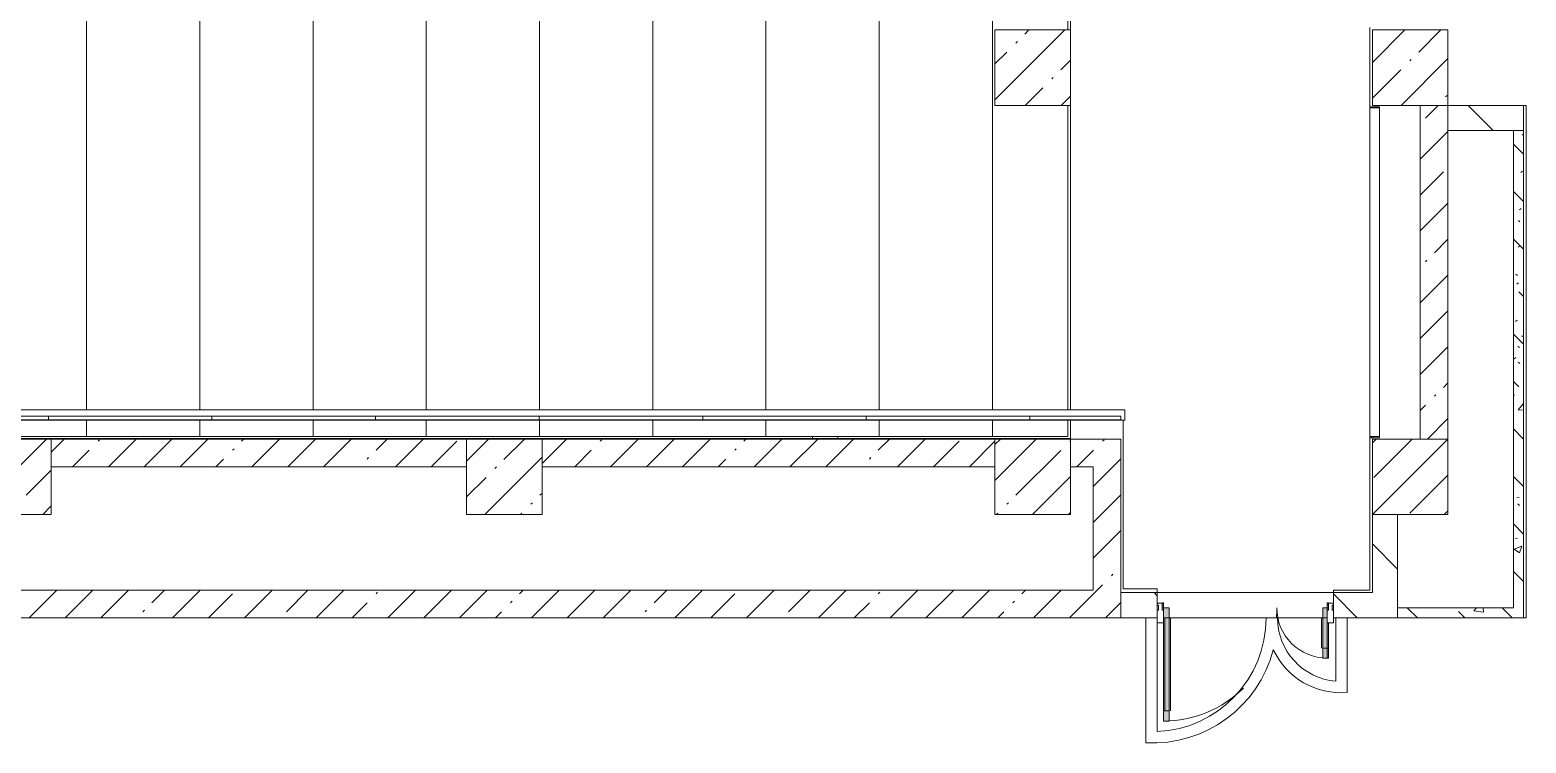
# Model space of a CAD drawing. Header units: millimetres. Extents: x 81609 to 272668, y -8553 to 29000.
# Drawn here: x 167998 to 179889, y 12785 to 18450 of the extents above; entities that cross this region are included whole.
import ezdxf

# ---------------------------------------------------------------- set-up
doc = ezdxf.new("R2010")
doc.units = ezdxf.units.MM
doc.linetypes.add('200_ШТРИХ__ш1_п0_6_', pattern=[160, 100, -60])
for name, color, linetype, lineweight, true_color in [('A-DETL-GENF-3', 7, 'Continuous', 5, 0xe2e2e2), ('A-DETL-GENF-5', 7, 'Continuous', 5, 0xaaaaaa), ('A-DOOR-5', 7, 'Continuous', 5, 0xaaaaaa), ('A-FLOR-1', 7, 'Continuous', 5, 0xaaaaaa), ('A-WALL-PATT-1', 7, 'Continuous', 5, 0x787878), ('I-WALL-5', 7, 'Continuous', 5, 0x787878)]:
    doc.layers.add(name, color=color, linetype=linetype, lineweight=lineweight, true_color=true_color)
for name, color, linetype, lineweight in [('A-DETL-MBND-1', 7, '200_ШТРИХ__ш1_п0_6_', 9), ('A-GLAZ-CWMG-2', 7, 'Continuous', 5), ('A-WALL', 7, 'Continuous', 9), ('A-WALL-2', 7, 'Continuous', 5), ('I-WALL-3', 7, 'Continuous', 5), ('S-COLS-1', 7, 'Continuous', 5), ('S-STRS-2', 7, 'Continuous', 5)]:
    doc.layers.add(name, color=color, linetype=linetype, lineweight=lineweight)
pattern_1 = [(45, (145658, 0), (-285.123, 285.123), []), (45, (145943.1, 0), (-285.123, 285.123), [504.031, -100.806, 16.764, -84.042])]
pattern_2 = [(135, (145658, 0), (-353.5534, -353.5534), [])]
pattern_3 = [(135, (145658, 0), (-377.171, -377.171), [533.4, -88.9, 17.78, -88.9]), (135, (145658, 376.94), (-377.171, -377.171), []), (50, (145658, 0), (637.6445, -55.7866), [66.675, -733.425]), (355, (145658, 0), (-123.349, 668.699), [53.34, -586.74]), (100.451, (145711.1, -4.65), (514.299, 612.908), [56.665, -623.315]), (46.184, (145658, 177.8), (948.776, -147.15), [100.012, -1100.137]), (96.636, (145737.05, 165.5), (830.91, 865.997), [84.998, -934.973]), (351.184, (145658, 177.8), (830.918, 865.988), [80.01, -880.11]), (21, (145746.9, 133.35), (530.6506, -357.928), [66.675, -733.425]), (326, (145746.9, 133.35), (216.308, 644.658), [53.34, -586.74]), (71.451, (145791.1, 103.5), (746.96, 286.724), [56.665, -623.315]), (37.5, (145657.99, 0), (10.8105, 295.9426), [16.764, -562.864, 16.764, -578.866, -588.962]), (37.5, (145657.99, 0), (10.8105, 295.9426), [-1175.258, 16.764, -572.198]), (7.5, (145658, 0), (233.8692, 350.6318), [16.764, -322.834, 16.764, -549.529, -224.472]), (7.5, (145658, 0), (233.8692, 350.6318), [-905.891, 16.764, -207.708]), (327.5, (145459.74, 0), (474.5678, -20.0513), [16.764, -205.486, 16.764, -676.656, -920.115]), (327.5, (145459.74, 0), (474.5678, -20.0513), [-915.67, 16.764, -903.351]), (317.5, (145370.84, 0), (518.452, 88.9934), [16.764, -272.161, 16.764, -443.738, -653.415]), (317.5, (145370.84, 0), (518.452, 88.9934), [-749.427, 16.764, -636.651])]

# ---------------------------------------------------------------- blocks, each defined once
blk = doc.blocks.new('BSC_Колонна _Прямоугольная - 600х600-V214-2_9_3_птичка')
at = {"layer": 'S-COLS-1'}
h = blk.add_hatch(dxfattribs=at)
h.set_pattern_fill('FP_74', color=256, style=0, pattern_type=2)
h.set_pattern_definition([(45, (-26110, -14900), (-285.123, 285.123), []), (45, (-25824.88, -14900), (-285.123, 285.123), [504.031, -100.806, 16.764, -84.042])])
h.paths.add_polyline_path([(-300, -300), (300, -300), (300, 300), (-300, 300)])
for p, q in [((300, 300), (-300, 300)), ((-300, 300), (-300, -300)), ((300, -300), (300, 300)), ((-300, -300), (300, -300))]:
    blk.add_line(p, q, dxfattribs=at)
blk = doc.blocks.new('BSC_Колонна _Прямоугольная - 600х600-V245-2_9_3_птичка')
at = {"layer": 'S-COLS-1'}
h = blk.add_hatch(dxfattribs=at)
h.set_pattern_fill('FP_101', color=256, style=0, pattern_type=2)
h.set_pattern_definition([(45, (-33310, -18150), (-285.123, 285.123), []), (45, (-33024.88, -18150), (-285.123, 285.123), [504.031, -100.806, 16.764, -84.042])])
h.paths.add_polyline_path([(-300, -300), (300, -300), (300, 300), (-300, 300), (-300, 12)])
for p, q in [((300, 300), (-300, 300)), ((-300, 300), (-300, -300)), ((300, -300), (300, 300)), ((-300, -300), (300, -300))]:
    blk.add_line(p, q, dxfattribs=at)
blk = doc.blocks.new('BSC_Колонна _Прямоугольная - 600х600-V255-2_9_3_птичка')
at = {"layer": 'S-COLS-1'}
h = blk.add_hatch(dxfattribs=at)
h.set_pattern_fill('FP_105', color=256, style=0, pattern_type=2)
h.set_pattern_definition([(45, (-33310, -14900), (-285.123, 285.123), []), (45, (-33024.88, -14900), (-285.123, 285.123), [504.031, -100.806, 16.764, -84.042])])
h.paths.add_polyline_path([(-300, -300), (300, -300), (300, 300), (-300, 300), (-300, -208)])
for p, q in [((300, 300), (-300, 300)), ((-300, 300), (-300, -300)), ((300, -300), (300, 300)), ((-300, -300), (300, -300))]:
    blk.add_line(p, q, dxfattribs=at)
blk = doc.blocks.new('BSC_Колонна _Прямоугольная - 600х600-V266-2_9_3_птичка')
at = {"layer": 'S-COLS-1'}
h = blk.add_hatch(dxfattribs=at)
h.set_pattern_fill('FP_111', color=256, style=0, pattern_type=2)
h.set_pattern_definition([(45, (-30310, -14900), (-285.123, 285.123), []), (45, (-30024.88, -14900), (-285.123, 285.123), [504.031, -100.806, 16.764, -84.042])])
h.paths.add_polyline_path([(-300, -300), (300, -300), (300, 300), (-300, 300)])
for p, q in [((300, 300), (-300, 300)), ((-300, 300), (-300, -300)), ((300, -300), (300, 300)), ((-300, -300), (300, -300))]:
    blk.add_line(p, q, dxfattribs=at)
blk = doc.blocks.new('BSC_Колонна _Прямоугольная - 600х600-V297-2_9_3_птичка')
at = {"layer": 'S-COLS-1'}
h = blk.add_hatch(dxfattribs=at)
h.set_pattern_fill('FP_136', color=256, style=0, pattern_type=2)
h.set_pattern_definition([(45, (-22210, -14900), (-285.123, 285.123), []), (45, (-21924.88, -14900), (-285.123, 285.123), [504.031, -100.806, 16.764, -84.042])])
h.paths.add_polyline_path([(-300, -300), (300, -300), (300, 300), (-300, 300)])
for p, q in [((300, 300), (-300, 300)), ((-300, 300), (-300, -300)), ((300, -300), (300, 300)), ((-300, -300), (300, -300))]:
    blk.add_line(p, q, dxfattribs=at)
blk = doc.blocks.new('Прямоугольный импост - Импост структурный с накладкой - 160мм Темный-32479175-2_9_3_птичка')
at = {"layer": 'A-GLAZ-CWMG-2'}
for p, q in [((-50, 40), (-50, 140)), ((-50, 140), (0, 140)), ((0, 140), (0, 40)), ((-40, 40), (-50, 40)), ((-50, -17), (-50, 0)), ((-50, 0), (-40, 0)), ((-40, 0), (-40, 40)), ((-10, 40), (-10, 0)), ((0, 40), (-10, 40)), ((-10, 0), (0, 0)), ((0, 0), (0, -17)), ((0, -17), (-50, -17))]:
    blk.add_line(p, q, dxfattribs=at)
blk = doc.blocks.new('Дверь_Витражная_остекление_ - Д-39_л_ Актовый-32481803-2_9_3_птичка')
at = {"layer": 'A-DETL-GENF-3'}
for points in [[(605, 920), (605, 20), (650, 20), (650, 920)], [(-660, 420), (-660, 140), (-650, 140), (-650, 40), (-660, 40), (-660, 20), (-615, 20), (-615, 420)]]:
    blk.add_hatch(color=256, dxfattribs=at).paths.add_polyline_path(points)
at = {"layer": 'A-DETL-GENF-5'}
for p, q in [((596, 840), (596, 100)), ((650, 920), (605, 920)), ((605, 920), (605, 20)), ((650, 920), (605, 920)), ((605, 920), (605, 20)), ((650, 840), (605, 840)), ((640, 840), (640, 100)), ((650, 920), (650, 140)), ((650, 140), (650, 920)), ((-660, 420), (-615, 420)), ((-660, 420), (-660, 140)), ((-615, 420), (-660, 420)), ((-660, 420), (-660, 140)), ((-615, 420), (-615, 20)), ((-615, 20), (-615, 420)), ((-660, 340), (-615, 340)), ((-650, 340), (-650, 140)), ((-606, 340), (-606, 100)), ((-650, 100), (-615, 100)), ((-615, 20), (-650, 20)), ((-650, 20), (-615, 20)), ((650, 100), (605, 100)), ((605, 20), (650, 20)), ((605, 20), (650, 20)), ((650, 40), (650, 20)), ((650, 20), (650, 40))]:
    blk.add_line(p, q, dxfattribs=at)
at = {"layer": 'A-DOOR-5'}
for p, q in [((650, 920), (650, 140)), ((-650, 420), (-650, 140)), ((-650, 20), (-660, 20)), ((-660, 20), (-660, -20)), ((-650, 40), (-650, 20)), ((-650, -20), (-650, 20)), ((650, 40), (650, 20)), ((660, 20), (650, 20)), ((650, 20), (650, -20)), ((660, -20), (660, 20)), ((-660, -20), (-650, -20)), ((650, -20), (660, -20))]:
    blk.add_line(p, q, dxfattribs=at)
for centre, radius, start, end in [((650, 20), 900, 90, 134.8292), ((-650, 20), 400, 360, 90), ((650, 20), 900, 174.8223, 180)]:
    blk.add_arc(centre, radius, start, end, dxfattribs=at)
blk = doc.blocks.new('Прямоугольный импост - Импост структурный с накладкой - 160мм Темный-32479277-2_9_3_птичка')
at = {"layer": 'A-GLAZ-CWMG-2'}
for p, q in [((0, 140), (-50, 140)), ((-50, 140), (-50, 40)), ((0, 40), (0, 140)), ((-50, 40), (-40, 40)), ((-40, 0), (-50, 0)), ((-50, 0), (-50, -17)), ((-40, 40), (-40, 0)), ((-10, 0), (-10, 40)), ((-10, 40), (0, 40)), ((0, 0), (-10, 0)), ((0, -17), (0, 0)), ((-50, -17), (0, -17))]:
    blk.add_line(p, q, dxfattribs=at)
blk = doc.blocks.new('Перекрытия 2 - Перекрытия 4-32990152-2_9_3_птичка')
at = {"layer": 'S-STRS-2'}
for p, q in [((21910, 19180), (22510, 19180)), ((21910, 19180), (21910, 15411)), ((22810, 19180), (23410, 19180)), ((22810, 15411), (22810, 19180)), ((23710, 19180), (24310, 19180)), ((23710, 15411), (23710, 19180)), ((24610, 19180), (25210, 19180)), ((24610, 15411), (24610, 19180)), ((25510, 19180), (26110, 19180)), ((25510, 15411), (25510, 19180)), ((26410, 19180), (27010, 19180)), ((26410, 15411), (26410, 19180)), ((27310, 19180), (27910, 19180)), ((27310, 15411), (27310, 19180)), ((28210, 19180), (28810, 19180)), ((28210, 15411), (28210, 19180)), ((29110, 19180), (29710, 19180)), ((29110, 15411), (29110, 19180)), ((30010, 19180), (30610, 19180)), ((30010, 15411), (30010, 19180)), ((30610, 18430), (30610, 19180)), ((30610, 15411), (30610, 17830)), ((21910, 15330), (21910, 15200)), ((22810, 15200), (22810, 15330)), ((23710, 15200), (23710, 15330)), ((24610, 15200), (24610, 15330)), ((25510, 15200), (25510, 15330)), ((26410, 15200), (26410, 15330)), ((27310, 15200), (27310, 15330)), ((28210, 15200), (28210, 15330)), ((29110, 15200), (29110, 15330)), ((30010, 15200), (30010, 15330)), ((30610, 15200), (30610, 15330)), ((22810, 15200), (21910, 15200)), ((23710, 15200), (22810, 15200)), ((24610, 15200), (23710, 15200)), ((25510, 15200), (24610, 15200)), ((26410, 15200), (25510, 15200)), ((27310, 15200), (26410, 15200)), ((28210, 15200), (27310, 15200)), ((29110, 15200), (28210, 15200)), ((30010, 15200), (29110, 15200)), ((30610, 15200), (30010, 15200))]:
    blk.add_line(p, q, dxfattribs=at)
blk = doc.blocks.new('Стены наклон_ амфитеатр - Стены наклон_ амфитеатр-32992696-2_9_3_птичка')
at = {"layer": 'A-WALL-PATT-1'}
h = blk.add_hatch(dxfattribs=at)
h.set_pattern_fill('FP_166', color=256, style=0, pattern_type=2)
h.set_pattern_definition([(0, (26444.5, 15393.4), (0, 246.1), []), (90, (26444.5, 15393.4), (-1300, 8e-14), [])])
h.paths.add_polyline_path([(31010, 15354), (31010, 15381), (21879, 15381), (21879, 15354), (30993, 15354)])
at = {"layer": 'A-WALL-2'}
for p, q in [((31041, 15431), (21879, 15431)), ((21879, 15431), (21879, 15381)), ((21879, 15381), (31010, 15381)), ((21879, 15354), (21879, 15381)), ((21879, 15350), (21879, 15354)), ((31010, 15354), (21879, 15354)), ((31010, 15350), (21879, 15350)), ((31010, 15381), (31010, 15350)), ((31010, 15350), (31041, 15350)), ((31041, 15350), (31041, 15431))]:
    blk.add_line(p, q, dxfattribs=at)
blk = doc.blocks.new('BSC_Колонна _Прямоугольная - 600х600-V353-2_9_3_птичка')
at = {"layer": 'S-COLS-1'}
h = blk.add_hatch(dxfattribs=at)
h.set_pattern_fill('FP_167', color=256, style=0, pattern_type=2)
h.set_pattern_definition([(45, (-30310, -18150), (-285.123, 285.123), []), (45, (-30024.88, -18150), (-285.123, 285.123), [504.031, -100.806, 16.764, -84.042])])
h.paths.add_polyline_path([(-300, -300), (300, -300), (300, 300), (-300, 300)])
for p, q in [((300, 300), (-300, 300)), ((-300, 300), (-300, -300)), ((300, -300), (300, 300)), ((-300, -300), (300, -300))]:
    blk.add_line(p, q, dxfattribs=at)

msp = doc.modelspace()

# ---------------------------------------------------------------- hatches: boundary and pattern name
at = {"layer": 'I-WALL-3'}
h = msp.add_hatch(dxfattribs=at)
h.set_pattern_fill('FP_76', color=256, style=0, pattern_type=2)
h.set_pattern_definition(pattern_1)
h.paths.add_polyline_path([(179249.9, 15200), (179268, 15200), (179268, 17850), (179048, 17850), (179048, 15200)])
h = msp.add_hatch(dxfattribs=at)
h.set_pattern_fill('FP_79', color=256, style=0, pattern_type=2)
h.set_pattern_definition(pattern_2)
h.paths.add_polyline_path([(179788, 17650), (179868, 17650), (179868, 17850), (179268, 17850), (179268, 17650), (179760.5, 17650)])
h = msp.add_hatch(dxfattribs=at)
h.set_pattern_fill('FP_76', color=256, style=0, pattern_type=2)
h.set_pattern_definition(pattern_1)
h.paths.add_polyline_path([(176268, 14980), (176448, 14980), (176448, 15200), (176268, 15196.3)])
h.paths.add_polyline_path([(172340.4, 14980), (175668, 14980), (175668, 15200), (172068, 15200), (172068, 14980)])
h.paths.add_polyline_path([(161528, 14980), (163768.2, 14980), (163768.2, 15200), (159978, 15200), (159978, 14980), (161328, 14980)])
h.paths.add_polyline_path([(171468, 14980), (171468, 15200), (168168, 15200), (168168, 14980), (168630.3, 14980)])
h.paths.add_polyline_path([(164368.2, 14980), (167568, 14980), (167568, 15200), (164368.2, 15200)])
h = msp.add_hatch(dxfattribs=at)
h.set_pattern_fill('FP_76', color=256, style=0, pattern_type=2)
h.set_pattern_definition(pattern_1)
h.paths.add_polyline_path([(176448, 13780), (176668, 13780), (176668, 15200), (176448, 15200), (176448, 14000)])
h = msp.add_hatch(dxfattribs=at)
h.set_pattern_fill('FP_79', color=256, style=0, pattern_type=2)
h.set_pattern_definition(pattern_2)
h.paths.add_polyline_path([(178833, 13780), (178868, 13780), (178868, 14600), (178668, 14600), (178668, 13780)])
h = msp.add_hatch(dxfattribs=at)
h.set_pattern_fill('FP_76', color=256, style=0, pattern_type=2)
h.set_pattern_definition(pattern_1)
h.paths.add_polyline_path([(176050.4, 13780), (176448, 13780), (176448, 14000), (165868, 14000), (165868, 13780), (172340.4, 13780)])
h = msp.add_hatch(dxfattribs=at)
h.set_pattern_fill('FP_79', color=256, style=0, pattern_type=2)
h.set_pattern_definition(pattern_2)
h.paths.add_polyline_path([(178668, 13780), (178668, 13980), (178358, 13980), (178358, 13780)])
h.paths.add_polyline_path([(176668, 13780), (176958, 13780), (176958, 13980), (176668, 13980)])
at = {"layer": 'I-WALL-5'}
h = msp.add_hatch(dxfattribs=at)
h.set_pattern_fill('FP_83', color=256, style=0, pattern_type=2)
h.set_pattern_definition(pattern_3)
h.paths.add_polyline_path([(179868, 13780), (179868, 17650), (179788, 17650), (179788, 13780)])
h = msp.add_hatch(dxfattribs=at)
h.set_pattern_fill('FP_83', color=256, style=0, pattern_type=2)
h.set_pattern_definition(pattern_3)
h.paths.add_polyline_path([(178868, 13780), (179788, 13780), (179788, 13860), (178868, 13860)])

# ---------------------------------------------------------------- linework, layer by layer
at = {"layer": 'A-DETL-MBND-1'}
for p, q in [((174218, 15203), (174218, 15220)), ((174418, 15220), (174418, 15203))]:
    msp.add_line(p, q, dxfattribs=at)
at = {"layer": 'A-FLOR-1'}
for p, q in [((176268, 20590), (176268, 18450)), ((178648, 17840), (178648, 18470)), ((176268, 17850), (176268, 15430.8)), ((179868, 17850), (179889, 17850)), ((179889, 17850), (179889, 13780)), ((176268, 15350), (176268, 15200)), ((176688, 15350), (176688, 14011)), ((176268, 15203.4), (159968, 15203.4)), ((178648, 14000), (178648, 15210)), ((176688, 14011), (176958, 14011)), ((176958, 14011), (176958, 13980)), ((178358, 13980), (178358, 14000)), ((178358, 14000), (178648, 14000)), ((176868.2, 13780), (176868.2, 12786.3)), ((176958.2, 12875.9), (176958.2, 13740)), ((177008, 13780), (178308, 13780)), ((178378.2, 13780), (178378.2, 13276.6)), ((178468.2, 13187.1), (178468.2, 13780)), ((179889, 13780), (179868, 13780))]:
    msp.add_line(p, q, dxfattribs=at)
for centre, radius, start, end in [((176918.2, 13780), 905, 272.53324, 0), ((178418.2, 13780), 505, 180, 265.45696), ((176918.2, 13780), 995, 267.1196, 345.20242), ((178418.2, 13780), 595, 205.28402, 274.82046)]:
    msp.add_arc(centre, radius, start, end, dxfattribs=at)
at = {"layer": 'A-WALL'}
for p, q in [((178660.5, 17840), (178660.5, 17830)), ((178673, 17840), (178673, 17830)), ((179268, 17650), (179268, 17850)), ((179868, 17650), (179788, 17650)), ((178660.5, 15220), (178660.5, 15210)), ((178673, 15220), (178673, 15210)), ((176668, 13780), (176668, 13980))]:
    msp.add_line(p, q, dxfattribs=at)
at = {"layer": 'I-WALL-3'}
for p, q in [((178723, 17840), (178648, 17840)), ((178648, 15210), (178648, 17840)), ((178723, 17840), (178723, 15210)), ((179048, 17850), (179048, 15200)), ((179868, 17850), (179268, 17850)), ((179868, 13780), (179868, 17850)), ((178648, 17830), (178723, 17830)), ((179268, 15200), (179268, 17650)), ((179268, 17650), (179788, 17650)), ((179788, 17650), (179788, 13860)), ((171468, 15200), (168168, 15200)), ((175668, 15200), (172068, 15200)), ((176668, 15200), (176268, 15200)), ((176668, 13980), (176668, 15200)), ((178648, 15220), (178723, 15220)), ((178648, 15210), (178723, 15210)), ((168168, 14980), (171468, 14980)), ((172068, 14980), (175668, 14980)), ((176268, 14980), (176448, 14980)), ((176448, 14980), (176448, 14000)), ((178668, 14600), (178668, 13980)), ((178868, 14600), (178868, 13780)), ((176448, 14000), (165868, 14000)), ((176668, 13980), (178668, 13980)), ((176958, 13780), (176958, 13980)), ((178358, 13980), (178358, 13780)), ((179788, 13860), (178868, 13860)), ((165868, 13780), (176958, 13780)), ((178358, 13780), (179868, 13780))]:
    msp.add_line(p, q, dxfattribs=at)

# ---------------------------------------------------------------- block references
at = {"layer": 'A-DOOR-5', "rotation": 180}
msp.add_blockref('Дверь_Витражная_остекление_ - Д-39_л_ Актовый-32481803-2_9_3_птичка', (177658, 13880), dxfattribs=at)
at = {"layer": 'A-GLAZ-CWMG-2', "rotation": 180}
msp.add_blockref('Прямоугольный импост - Импост структурный с накладкой - 160мм Темный-32479277-2_9_3_птичка', (176958, 13880), dxfattribs=at)
at = {"layer": 'A-GLAZ-CWMG-2', "extrusion": (0, 0, -1), "rotation": 180}
msp.add_blockref('Прямоугольный импост - Импост структурный с накладкой - 160мм Темный-32479175-2_9_3_птичка', (-178358, 13880), dxfattribs=at)
at = {"layer": 'A-WALL-2'}
msp.add_blockref('Стены наклон_ амфитеатр - Стены наклон_ амфитеатр-32992696-2_9_3_птичка', (145658, 0), dxfattribs=at)
at = {"layer": 'S-COLS-1'}
for name, p in [('BSC_Колонна _Прямоугольная - 600х600-V353-2_9_3_птичка', (175968, 18150)), ('BSC_Колонна _Прямоугольная - 600х600-V245-2_9_3_птичка', (178968, 18150)), ('BSC_Колонна _Прямоугольная - 600х600-V297-2_9_3_птичка', (167868, 14900)), ('BSC_Колонна _Прямоугольная - 600х600-V214-2_9_3_птичка', (171768, 14900)), ('BSC_Колонна _Прямоугольная - 600х600-V266-2_9_3_птичка', (175968, 14900)), ('BSC_Колонна _Прямоугольная - 600х600-V255-2_9_3_птичка', (178968, 14900))]:
    msp.add_blockref(name, p, dxfattribs=at)
at = {"layer": 'S-STRS-2'}
msp.add_blockref('Перекрытия 2 - Перекрытия 4-32990152-2_9_3_птичка', (145638, 20), dxfattribs=at)

doc.saveas('drawing.dxf')
